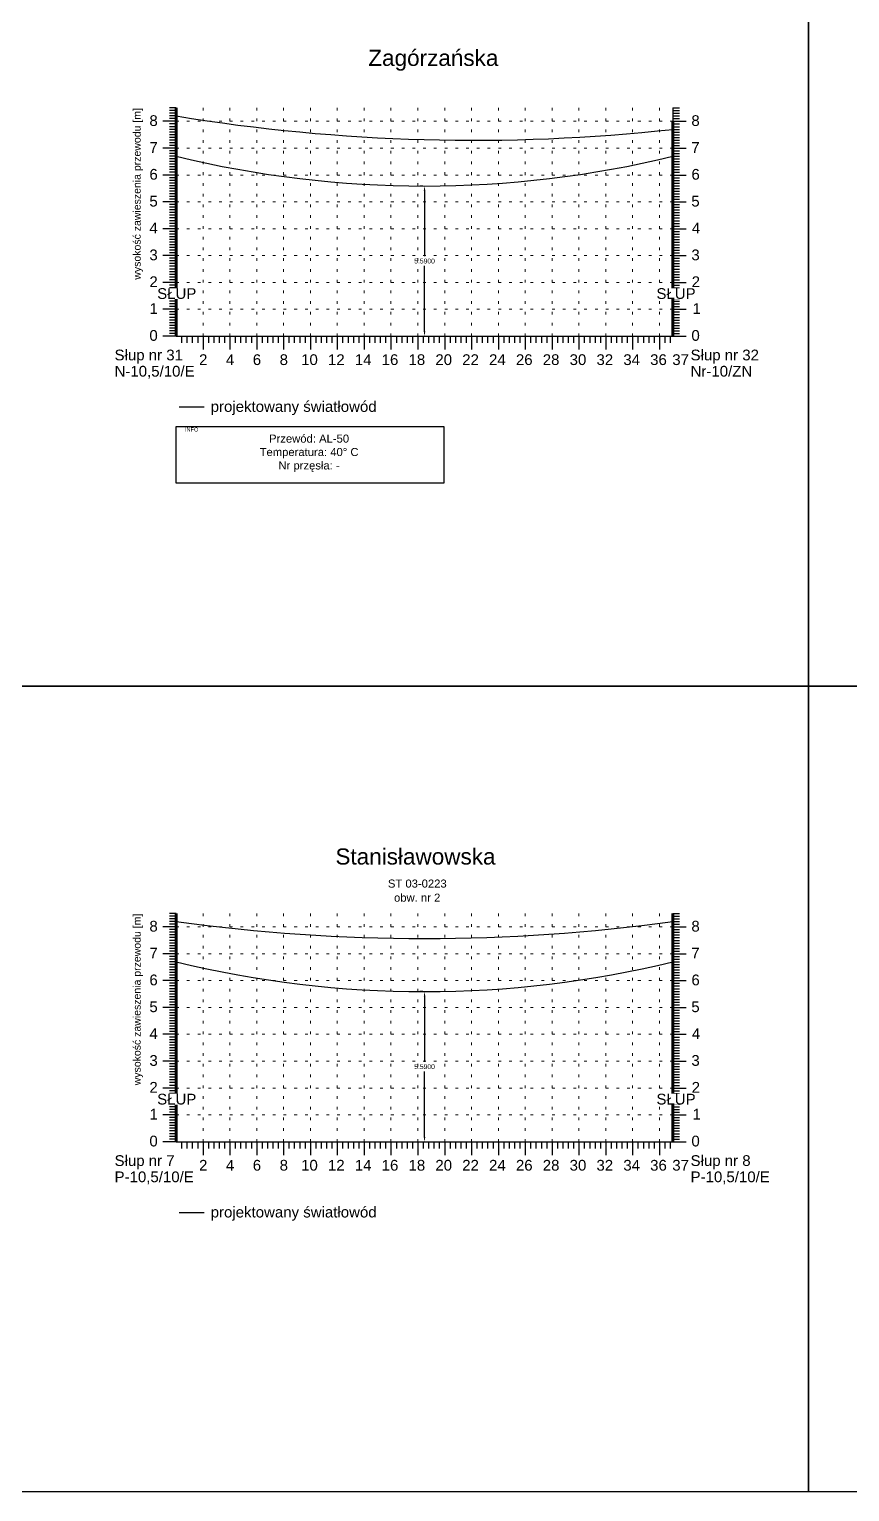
# Model space of a CAD drawing. Header units: metres. Extents: x -155 to 1812, y 681 to 886.
# Drawn here: x 775.5 to 806.1, y 770.5 to 825 of the extents above; entities that cross this region are included whole.
import ezdxf

# ---------------------------------------------------------------- set-up
doc = ezdxf.new("R2010")
doc.units = ezdxf.units.M
doc.header["$MEASUREMENT"] = 0
doc.linetypes.add('ACAD_ISO07W100', pattern=[3, 0, -3])
doc.layers.add('ramka', color=7, linetype='Continuous', plot=False)
doc.styles.get("Standard").update_dxf_attribs({"font": 'arial.ttf'})
doc.dimstyles.get("Standard").update_dxf_attribs({"dimtxt": 0.18, "dimasz": 0.18, "dimexe": 0.18, "dimexo": 0.0625, "dimgap": 0.09, "dimtad": 0, "dimtih": 1, "dimtoh": 1, "dimdec": 4, "dimzin": 0, "dimdsep": 46, "dimtxsty": 'Standard', "dimcen": 0.09, "dimadec": 0, "dimazin": 0, "dimtfac": 1, "dimtdec": 4, "dimtofl": 0, "dimtmove": 0, "dimatfit": 3, "dimfxl": 1, "dimtolj": 1, "dimtzin": 0, "dimarcsym": 0})

# ---------------------------------------------------------------- blocks, each defined once
blk = doc.blocks.new('*D333')
at = {"color": 0, "lineweight": -2}
for p, q in [((790.18, 819.146), (790.062, 819.146)), ((790.242, 818.966), (790.242, 816.533)), ((790.242, 813.736), (790.242, 816.169)), ((783.655, 813.556), (790.422, 813.556))]:
    blk.add_line(p, q, dxfattribs=at)
at = {"color": 0}
for points in [[(790.272, 818.966), (790.212, 818.966), (790.242, 819.146)], [(790.212, 813.736), (790.272, 813.736), (790.242, 813.556)]]:
    blk.add_solid(points, dxfattribs=at)
at = {"layer": 'Defpoints', "color": 0}
for p in [(790.242, 819.146), (783.592, 813.556), (790.242, 813.556)]:
    blk.add_point(p, dxfattribs=at)
at = {"color": 0, "lineweight": 25, "insert": (790.242, 816.351), "char_height": 0.18, "attachment_point": 5}
blk.add_mtext('\\A1;5.5900', dxfattribs=at)
blk = doc.blocks.new('*D348')
at = {"color": 0, "lineweight": -2}
for p, q in [((790.18, 789.146), (790.062, 789.146)), ((790.242, 788.966), (790.242, 786.533)), ((790.242, 783.736), (790.242, 786.169)), ((783.655, 783.556), (790.422, 783.556))]:
    blk.add_line(p, q, dxfattribs=at)
at = {"color": 0}
for points in [[(790.272, 788.966), (790.212, 788.966), (790.242, 789.146)], [(790.212, 783.736), (790.272, 783.736), (790.242, 783.556)]]:
    blk.add_solid(points, dxfattribs=at)
at = {"layer": 'Defpoints', "color": 0}
for p in [(790.242, 789.146), (783.592, 783.556), (790.242, 783.556)]:
    blk.add_point(p, dxfattribs=at)
at = {"color": 0, "lineweight": 25, "insert": (790.242, 786.351), "char_height": 0.18, "attachment_point": 5}
blk.add_mtext('\\A1;5.5900', dxfattribs=at)

msp = doc.modelspace()

# ---------------------------------------------------------------- linework, layer by layer
for p, q in [((780.99239, 822.0561), (780.74239, 822.0561)), ((780.99239, 821.9561), (780.74239, 821.9561)), ((780.99239, 821.8561), (780.74239, 821.8561)), ((780.99239, 822.0561), (780.99239, 813.5561)), ((799.49239, 822.0561), (799.49239, 813.5561)), ((799.49239, 822.0561), (799.74239, 822.0561)), ((799.49239, 821.9561), (799.74239, 821.9561)), ((799.49239, 821.8561), (799.74239, 821.8561)), ((780.99239, 821.5561), (780.49239, 821.5561)), ((780.99239, 821.5561), (780.49239, 821.5561)), ((780.99239, 821.7561), (780.74239, 821.7561)), ((780.99239, 821.6561), (780.74239, 821.6561)), ((780.99239, 821.4561), (780.74239, 821.4561)), ((780.99239, 821.3561), (780.74239, 821.3561)), ((799.49239, 821.7561), (799.74239, 821.7561)), ((799.49239, 821.6561), (799.74239, 821.6561)), ((799.49239, 821.5561), (799.99239, 821.5561)), ((799.49239, 821.5561), (799.99239, 821.5561)), ((799.49239, 821.4561), (799.74239, 821.4561)), ((799.49239, 821.3561), (799.74239, 821.3561)), ((780.99239, 821.2561), (780.74239, 821.2561)), ((780.99239, 821.1561), (780.74239, 821.1561)), ((780.99239, 821.0561), (780.74239, 821.0561)), ((780.99239, 820.9561), (780.74239, 820.9561)), ((780.99239, 820.8561), (780.74239, 820.8561)), ((780.99239, 820.7561), (780.74239, 820.7561)), ((799.49239, 821.2561), (799.74239, 821.2561)), ((799.49239, 821.1561), (799.74239, 821.1561)), ((799.49239, 821.0561), (799.74239, 821.0561)), ((799.49239, 820.9561), (799.74239, 820.9561)), ((799.49239, 820.8561), (799.74239, 820.8561)), ((799.49239, 820.7561), (799.74239, 820.7561)), ((780.99239, 820.5561), (780.49239, 820.5561)), ((780.99239, 820.5561), (780.49239, 820.5561)), ((780.99239, 820.6561), (780.74239, 820.6561)), ((780.99239, 820.4561), (780.74239, 820.4561)), ((780.99239, 820.3561), (780.74239, 820.3561)), ((780.99239, 820.2561), (780.74239, 820.2561)), ((799.49239, 820.6561), (799.74239, 820.6561)), ((799.49239, 820.5561), (799.99239, 820.5561)), ((799.49239, 820.5561), (799.99239, 820.5561)), ((799.49239, 820.4561), (799.74239, 820.4561)), ((799.49239, 820.3561), (799.74239, 820.3561)), ((799.49239, 820.2561), (799.74239, 820.2561)), ((780.99239, 820.1561), (780.74239, 820.1561)), ((780.99239, 820.0561), (780.74239, 820.0561)), ((780.99239, 819.9561), (780.74239, 819.9561)), ((780.99239, 819.8561), (780.74239, 819.8561)), ((780.99239, 819.7561), (780.74239, 819.7561)), ((799.49239, 820.1561), (799.74239, 820.1561)), ((799.49239, 820.0561), (799.74239, 820.0561)), ((799.49239, 819.9561), (799.74239, 819.9561)), ((799.49239, 819.8561), (799.74239, 819.8561)), ((799.49239, 819.7561), (799.74239, 819.7561)), ((780.99239, 819.5561), (780.49239, 819.5561)), ((780.99239, 819.5561), (780.49239, 819.5561)), ((780.99239, 819.6561), (780.74239, 819.6561)), ((780.99239, 819.4561), (780.74239, 819.4561)), ((780.99239, 819.3561), (780.74239, 819.3561)), ((780.99239, 819.2561), (780.74239, 819.2561)), ((780.99239, 819.1561), (780.74239, 819.1561)), ((799.49239, 819.6561), (799.74239, 819.6561)), ((799.49239, 819.5561), (799.99239, 819.5561)), ((799.49239, 819.5561), (799.99239, 819.5561)), ((799.49239, 819.4561), (799.74239, 819.4561)), ((799.49239, 819.3561), (799.74239, 819.3561)), ((799.49239, 819.2561), (799.74239, 819.2561)), ((799.49239, 819.1561), (799.74239, 819.1561)), ((780.99239, 819.0561), (780.74239, 819.0561)), ((780.99239, 818.9561), (780.74239, 818.9561)), ((780.99239, 818.8561), (780.74239, 818.8561)), ((780.99239, 818.7561), (780.74239, 818.7561)), ((780.99239, 818.6561), (780.74239, 818.6561)), ((799.49239, 819.0561), (799.74239, 819.0561)), ((799.49239, 818.9561), (799.74239, 818.9561)), ((799.49239, 818.8561), (799.74239, 818.8561)), ((799.49239, 818.7561), (799.74239, 818.7561)), ((799.49239, 818.6561), (799.74239, 818.6561)), ((780.99239, 818.5561), (780.49239, 818.5561)), ((780.99239, 818.5561), (780.49239, 818.5561)), ((780.99239, 818.4561), (780.74239, 818.4561)), ((780.99239, 818.3561), (780.74239, 818.3561)), ((780.99239, 818.2561), (780.74239, 818.2561)), ((780.99239, 818.1561), (780.74239, 818.1561)), ((780.99239, 818.0561), (780.74239, 818.0561)), ((799.49239, 818.5561), (799.99239, 818.5561)), ((799.49239, 818.5561), (799.99239, 818.5561)), ((799.49239, 818.4561), (799.74239, 818.4561)), ((799.49239, 818.3561), (799.74239, 818.3561)), ((799.49239, 818.2561), (799.74239, 818.2561)), ((799.49239, 818.1561), (799.74239, 818.1561)), ((799.49239, 818.0561), (799.74239, 818.0561)), ((780.99239, 817.5561), (780.49239, 817.5561)), ((780.99239, 817.5561), (780.49239, 817.5561)), ((780.99239, 817.9561), (780.74239, 817.9561)), ((780.99239, 817.8561), (780.74239, 817.8561)), ((780.99239, 817.7561), (780.74239, 817.7561)), ((780.99239, 817.6561), (780.74239, 817.6561)), ((799.49239, 817.9561), (799.74239, 817.9561)), ((799.49239, 817.8561), (799.74239, 817.8561)), ((799.49239, 817.7561), (799.74239, 817.7561)), ((799.49239, 817.6561), (799.74239, 817.6561)), ((799.49239, 817.5561), (799.99239, 817.5561)), ((799.49239, 817.5561), (799.99239, 817.5561)), ((780.99239, 817.4561), (780.74239, 817.4561)), ((780.99239, 817.3561), (780.74239, 817.3561)), ((780.99239, 817.2561), (780.74239, 817.2561)), ((780.99239, 817.1561), (780.74239, 817.1561)), ((780.99239, 817.0561), (780.74239, 817.0561)), ((780.99239, 816.9561), (780.74239, 816.9561)), ((799.49239, 817.4561), (799.74239, 817.4561)), ((799.49239, 817.3561), (799.74239, 817.3561)), ((799.49239, 817.2561), (799.74239, 817.2561)), ((799.49239, 817.1561), (799.74239, 817.1561)), ((799.49239, 817.0561), (799.74239, 817.0561)), ((799.49239, 816.9561), (799.74239, 816.9561)), ((780.99239, 816.5561), (780.49239, 816.5561)), ((780.99239, 816.5561), (780.49239, 816.5561)), ((780.99239, 816.8561), (780.74239, 816.8561)), ((780.99239, 816.7561), (780.74239, 816.7561)), ((780.99239, 816.6561), (780.74239, 816.6561)), ((780.99239, 816.4561), (780.74239, 816.4561)), ((799.49239, 816.8561), (799.74239, 816.8561)), ((799.49239, 816.7561), (799.74239, 816.7561)), ((799.49239, 816.6561), (799.74239, 816.6561)), ((799.49239, 816.5561), (799.99239, 816.5561)), ((799.49239, 816.5561), (799.99239, 816.5561)), ((799.49239, 816.4561), (799.74239, 816.4561)), ((780.99239, 816.3561), (780.74239, 816.3561)), ((780.99239, 816.2561), (780.74239, 816.2561)), ((780.99239, 816.1561), (780.74239, 816.1561)), ((780.99239, 816.0561), (780.74239, 816.0561)), ((780.99239, 815.9561), (780.74239, 815.9561)), ((780.99239, 815.8561), (780.74239, 815.8561)), ((799.49239, 816.3561), (799.74239, 816.3561)), ((799.49239, 816.2561), (799.74239, 816.2561)), ((799.49239, 816.1561), (799.74239, 816.1561)), ((799.49239, 816.0561), (799.74239, 816.0561)), ((799.49239, 815.9561), (799.74239, 815.9561)), ((799.49239, 815.8561), (799.74239, 815.8561)), ((780.99239, 815.5561), (780.49239, 815.5561)), ((780.99239, 815.5561), (780.49239, 815.5561)), ((780.99239, 815.7561), (780.74239, 815.7561)), ((780.99239, 815.6561), (780.74239, 815.6561)), ((780.99239, 815.4561), (780.74239, 815.4561)), ((780.99239, 815.3561), (780.74239, 815.3561)), ((799.49239, 815.7561), (799.74239, 815.7561)), ((799.49239, 815.6561), (799.74239, 815.6561)), ((799.49239, 815.5561), (799.99239, 815.5561)), ((799.49239, 815.5561), (799.99239, 815.5561)), ((799.49239, 815.4561), (799.74239, 815.4561)), ((799.49239, 815.3561), (799.74239, 815.3561)), ((780.99239, 815.2561), (780.74239, 815.2561)), ((780.99239, 815.1561), (780.74239, 815.1561)), ((780.99239, 815.0561), (780.74239, 815.0561)), ((780.99239, 814.9561), (780.74239, 814.9561)), ((780.99239, 814.8561), (780.74239, 814.8561)), ((799.49239, 815.2561), (799.74239, 815.2561)), ((799.49239, 815.1561), (799.74239, 815.1561)), ((799.49239, 815.0561), (799.74239, 815.0561)), ((799.49239, 814.9561), (799.74239, 814.9561)), ((799.49239, 814.8561), (799.74239, 814.8561)), ((780.99239, 814.5561), (780.49239, 814.5561)), ((780.99239, 814.5561), (780.49239, 814.5561)), ((780.99239, 814.7561), (780.74239, 814.7561)), ((780.99239, 814.6561), (780.74239, 814.6561)), ((780.99239, 814.4561), (780.74239, 814.4561)), ((780.99239, 814.3561), (780.74239, 814.3561)), ((780.99239, 814.2561), (780.74239, 814.2561)), ((799.49239, 814.7561), (799.74239, 814.7561)), ((799.49239, 814.6561), (799.74239, 814.6561)), ((799.49239, 814.5561), (799.99239, 814.5561)), ((799.49239, 814.5561), (799.99239, 814.5561)), ((799.49239, 814.4561), (799.74239, 814.4561)), ((799.49239, 814.3561), (799.74239, 814.3561)), ((799.49239, 814.2561), (799.74239, 814.2561)), ((780.99239, 814.1561), (780.74239, 814.1561)), ((780.99239, 814.0561), (780.74239, 814.0561)), ((780.99239, 813.9561), (780.74239, 813.9561)), ((780.99239, 813.8561), (780.74239, 813.8561)), ((780.99239, 813.7561), (780.74239, 813.7561)), ((799.49239, 814.1561), (799.74239, 814.1561)), ((799.49239, 814.0561), (799.74239, 814.0561)), ((799.49239, 813.9561), (799.74239, 813.9561)), ((799.49239, 813.8561), (799.74239, 813.8561)), ((799.49239, 813.7561), (799.74239, 813.7561)), ((780.99239, 813.5561), (780.49239, 813.5561)), ((780.99239, 813.6561), (780.74239, 813.6561)), ((780.99239, 813.5561), (780.74239, 813.5561)), ((780.99239, 813.5561), (799.49239, 813.5561)), ((781.19239, 813.5561), (781.19239, 813.3061)), ((781.39239, 813.5561), (781.39239, 813.3061)), ((781.59239, 813.5561), (781.59239, 813.3061)), ((781.79239, 813.5561), (781.79239, 813.3061)), ((781.99239, 813.5561), (781.99239, 813.0561)), ((782.19239, 813.5561), (782.19239, 813.3061)), ((782.39239, 813.5561), (782.39239, 813.3061)), ((782.59239, 813.5561), (782.59239, 813.3061)), ((782.79239, 813.5561), (782.79239, 813.3061)), ((782.99239, 813.5561), (782.99239, 813.0561)), ((783.19239, 813.5561), (783.19239, 813.3061)), ((783.39239, 813.5561), (783.39239, 813.3061)), ((783.59239, 813.5561), (783.59239, 813.3061)), ((783.79239, 813.5561), (783.79239, 813.3061)), ((783.99239, 813.5561), (783.99239, 813.0561)), ((784.19239, 813.5561), (784.19239, 813.3061)), ((784.39239, 813.5561), (784.39239, 813.3061)), ((784.59239, 813.5561), (784.59239, 813.3061)), ((784.79239, 813.5561), (784.79239, 813.3061)), ((784.99239, 813.5561), (784.99239, 813.0561)), ((785.19239, 813.5561), (785.19239, 813.3061)), ((785.39239, 813.5561), (785.39239, 813.3061)), ((785.59239, 813.5561), (785.59239, 813.3061)), ((785.79239, 813.5561), (785.79239, 813.3061)), ((785.99239, 813.5561), (785.99239, 813.0561)), ((786.19239, 813.5561), (786.19239, 813.3061)), ((786.39239, 813.5561), (786.39239, 813.3061)), ((786.59239, 813.5561), (786.59239, 813.3061)), ((786.79239, 813.5561), (786.79239, 813.3061)), ((786.99239, 813.5561), (786.99239, 813.0561)), ((787.19239, 813.5561), (787.19239, 813.3061)), ((787.39239, 813.5561), (787.39239, 813.3061)), ((787.59239, 813.5561), (787.59239, 813.3061)), ((787.79239, 813.5561), (787.79239, 813.3061)), ((787.99239, 813.5561), (787.99239, 813.0561)), ((788.19239, 813.5561), (788.19239, 813.3061)), ((788.39239, 813.5561), (788.39239, 813.3061)), ((788.59239, 813.5561), (788.59239, 813.3061)), ((788.79239, 813.5561), (788.79239, 813.3061)), ((788.99239, 813.5561), (788.99239, 813.0561)), ((789.19239, 813.5561), (789.19239, 813.3061)), ((789.39239, 813.5561), (789.39239, 813.3061)), ((789.59239, 813.5561), (789.59239, 813.3061)), ((789.79239, 813.5561), (789.79239, 813.3061)), ((789.99239, 813.5561), (789.99239, 813.0561)), ((790.19239, 813.5561), (790.19239, 813.3061)), ((790.39239, 813.5561), (790.39239, 813.3061)), ((790.59239, 813.5561), (790.59239, 813.3061)), ((790.79239, 813.5561), (790.79239, 813.3061)), ((790.99239, 813.5561), (790.99239, 813.0561)), ((791.19239, 813.5561), (791.19239, 813.3061)), ((791.39239, 813.5561), (791.39239, 813.3061)), ((791.59239, 813.5561), (791.59239, 813.3061)), ((791.79239, 813.5561), (791.79239, 813.3061)), ((791.99239, 813.5561), (791.99239, 813.0561)), ((792.19239, 813.5561), (792.19239, 813.3061)), ((792.39239, 813.5561), (792.39239, 813.3061)), ((792.59239, 813.5561), (792.59239, 813.3061)), ((792.79239, 813.5561), (792.79239, 813.3061)), ((792.99239, 813.5561), (792.99239, 813.0561)), ((793.19239, 813.5561), (793.19239, 813.3061)), ((793.39239, 813.5561), (793.39239, 813.3061)), ((793.59239, 813.5561), (793.59239, 813.3061)), ((793.79239, 813.5561), (793.79239, 813.3061)), ((793.99239, 813.5561), (793.99239, 813.0561)), ((794.19239, 813.5561), (794.19239, 813.3061)), ((794.39239, 813.5561), (794.39239, 813.3061)), ((794.59239, 813.5561), (794.59239, 813.3061)), ((794.79239, 813.5561), (794.79239, 813.3061)), ((794.99239, 813.5561), (794.99239, 813.0561)), ((795.19239, 813.5561), (795.19239, 813.3061)), ((795.39239, 813.5561), (795.39239, 813.3061)), ((795.59239, 813.5561), (795.59239, 813.3061)), ((795.79239, 813.5561), (795.79239, 813.3061)), ((795.99239, 813.5561), (795.99239, 813.0561)), ((796.19239, 813.5561), (796.19239, 813.3061)), ((796.39239, 813.5561), (796.39239, 813.3061)), ((796.59239, 813.5561), (796.59239, 813.3061)), ((796.79239, 813.5561), (796.79239, 813.3061)), ((796.99239, 813.5561), (796.99239, 813.0561)), ((797.19239, 813.5561), (797.19239, 813.3061)), ((797.39239, 813.5561), (797.39239, 813.3061)), ((797.59239, 813.5561), (797.59239, 813.3061)), ((797.79239, 813.5561), (797.79239, 813.3061)), ((797.99239, 813.5561), (797.99239, 813.0561)), ((798.19239, 813.5561), (798.19239, 813.3061)), ((798.39239, 813.5561), (798.39239, 813.3061)), ((798.59239, 813.5561), (798.59239, 813.3061)), ((798.79239, 813.5561), (798.79239, 813.3061)), ((798.99239, 813.5561), (798.99239, 813.0561)), ((799.19239, 813.5561), (799.19239, 813.3061)), ((799.39239, 813.5561), (799.39239, 813.3061)), ((799.49239, 813.6561), (799.74239, 813.6561)), ((799.49239, 813.5561), (799.99239, 813.5561)), ((799.49239, 813.5561), (799.74239, 813.5561)), ((780.99239, 792.0561), (780.74239, 792.0561)), ((780.99239, 791.9561), (780.74239, 791.9561)), ((780.99239, 792.0561), (780.99239, 783.5561)), ((799.49239, 792.0561), (799.49239, 783.5561)), ((799.49239, 792.0561), (799.74239, 792.0561)), ((799.49239, 791.9561), (799.74239, 791.9561)), ((780.99239, 791.5561), (780.49239, 791.5561)), ((780.99239, 791.5561), (780.49239, 791.5561)), ((780.99239, 791.8561), (780.74239, 791.8561)), ((780.99239, 791.7561), (780.74239, 791.7561)), ((780.99239, 791.6561), (780.74239, 791.6561)), ((780.99239, 791.4561), (780.74239, 791.4561)), ((780.99239, 791.3561), (780.74239, 791.3561)), ((799.49239, 791.8561), (799.74239, 791.8561)), ((799.49239, 791.7561), (799.74239, 791.7561)), ((799.49239, 791.6561), (799.74239, 791.6561)), ((799.49239, 791.5561), (799.99239, 791.5561)), ((799.49239, 791.5561), (799.99239, 791.5561)), ((799.49239, 791.4561), (799.74239, 791.4561)), ((799.49239, 791.3561), (799.74239, 791.3561)), ((780.99239, 791.2561), (780.74239, 791.2561)), ((780.99239, 791.1561), (780.74239, 791.1561)), ((780.99239, 791.0561), (780.74239, 791.0561)), ((780.99239, 790.9561), (780.74239, 790.9561)), ((780.99239, 790.8561), (780.74239, 790.8561)), ((799.49239, 791.2561), (799.74239, 791.2561)), ((799.49239, 791.1561), (799.74239, 791.1561)), ((799.49239, 791.0561), (799.74239, 791.0561)), ((799.49239, 790.9561), (799.74239, 790.9561)), ((799.49239, 790.8561), (799.74239, 790.8561)), ((780.99239, 790.5561), (780.49239, 790.5561)), ((780.99239, 790.5561), (780.49239, 790.5561)), ((780.99239, 790.7561), (780.74239, 790.7561)), ((780.99239, 790.6561), (780.74239, 790.6561)), ((780.99239, 790.4561), (780.74239, 790.4561)), ((780.99239, 790.3561), (780.74239, 790.3561)), ((780.99239, 790.2561), (780.74239, 790.2561)), ((799.49239, 790.7561), (799.74239, 790.7561)), ((799.49239, 790.6561), (799.74239, 790.6561)), ((799.49239, 790.5561), (799.99239, 790.5561)), ((799.49239, 790.5561), (799.99239, 790.5561)), ((799.49239, 790.4561), (799.74239, 790.4561)), ((799.49239, 790.3561), (799.74239, 790.3561)), ((799.49239, 790.2561), (799.74239, 790.2561)), ((780.99239, 790.1561), (780.74239, 790.1561)), ((780.99239, 790.0561), (780.74239, 790.0561)), ((780.99239, 789.9561), (780.74239, 789.9561)), ((780.99239, 789.8561), (780.74239, 789.8561)), ((780.99239, 789.7561), (780.74239, 789.7561)), ((799.49239, 790.1561), (799.74239, 790.1561)), ((799.49239, 790.0561), (799.74239, 790.0561)), ((799.49239, 789.9561), (799.74239, 789.9561)), ((799.49239, 789.8561), (799.74239, 789.8561)), ((799.49239, 789.7561), (799.74239, 789.7561)), ((780.99239, 789.5561), (780.49239, 789.5561)), ((780.99239, 789.5561), (780.49239, 789.5561)), ((780.99239, 789.6561), (780.74239, 789.6561)), ((780.99239, 789.4561), (780.74239, 789.4561)), ((780.99239, 789.3561), (780.74239, 789.3561)), ((780.99239, 789.2561), (780.74239, 789.2561)), ((799.49239, 789.6561), (799.74239, 789.6561)), ((799.49239, 789.5561), (799.99239, 789.5561)), ((799.49239, 789.5561), (799.99239, 789.5561)), ((799.49239, 789.4561), (799.74239, 789.4561)), ((799.49239, 789.3561), (799.74239, 789.3561)), ((799.49239, 789.2561), (799.74239, 789.2561)), ((780.99239, 789.1561), (780.74239, 789.1561)), ((780.99239, 789.0561), (780.74239, 789.0561)), ((780.99239, 788.9561), (780.74239, 788.9561)), ((780.99239, 788.8561), (780.74239, 788.8561)), ((780.99239, 788.7561), (780.74239, 788.7561)), ((780.99239, 788.6561), (780.74239, 788.6561)), ((799.49239, 789.1561), (799.74239, 789.1561)), ((799.49239, 789.0561), (799.74239, 789.0561)), ((799.49239, 788.9561), (799.74239, 788.9561)), ((799.49239, 788.8561), (799.74239, 788.8561)), ((799.49239, 788.7561), (799.74239, 788.7561)), ((799.49239, 788.6561), (799.74239, 788.6561)), ((780.99239, 788.5561), (780.49239, 788.5561)), ((780.99239, 788.5561), (780.49239, 788.5561)), ((780.99239, 788.4561), (780.74239, 788.4561)), ((780.99239, 788.3561), (780.74239, 788.3561)), ((780.99239, 788.2561), (780.74239, 788.2561)), ((780.99239, 788.1561), (780.74239, 788.1561)), ((799.49239, 788.5561), (799.99239, 788.5561)), ((799.49239, 788.5561), (799.99239, 788.5561)), ((799.49239, 788.4561), (799.74239, 788.4561)), ((799.49239, 788.3561), (799.74239, 788.3561)), ((799.49239, 788.2561), (799.74239, 788.2561)), ((799.49239, 788.1561), (799.74239, 788.1561)), ((780.99239, 787.5561), (780.49239, 787.5561)), ((780.99239, 787.5561), (780.49239, 787.5561)), ((780.99239, 788.0561), (780.74239, 788.0561)), ((780.99239, 787.9561), (780.74239, 787.9561)), ((780.99239, 787.8561), (780.74239, 787.8561)), ((780.99239, 787.7561), (780.74239, 787.7561)), ((780.99239, 787.6561), (780.74239, 787.6561)), ((799.49239, 788.0561), (799.74239, 788.0561)), ((799.49239, 787.9561), (799.74239, 787.9561)), ((799.49239, 787.8561), (799.74239, 787.8561)), ((799.49239, 787.7561), (799.74239, 787.7561)), ((799.49239, 787.6561), (799.74239, 787.6561)), ((799.49239, 787.5561), (799.99239, 787.5561)), ((799.49239, 787.5561), (799.99239, 787.5561)), ((780.99239, 787.4561), (780.74239, 787.4561)), ((780.99239, 787.3561), (780.74239, 787.3561)), ((780.99239, 787.2561), (780.74239, 787.2561)), ((780.99239, 787.1561), (780.74239, 787.1561)), ((780.99239, 787.0561), (780.74239, 787.0561)), ((799.49239, 787.4561), (799.74239, 787.4561)), ((799.49239, 787.3561), (799.74239, 787.3561)), ((799.49239, 787.2561), (799.74239, 787.2561)), ((799.49239, 787.1561), (799.74239, 787.1561)), ((799.49239, 787.0561), (799.74239, 787.0561)), ((780.99239, 786.5561), (780.49239, 786.5561)), ((780.99239, 786.5561), (780.49239, 786.5561)), ((780.99239, 786.9561), (780.74239, 786.9561)), ((780.99239, 786.8561), (780.74239, 786.8561)), ((780.99239, 786.7561), (780.74239, 786.7561)), ((780.99239, 786.6561), (780.74239, 786.6561)), ((780.99239, 786.4561), (780.74239, 786.4561)), ((799.49239, 786.9561), (799.74239, 786.9561)), ((799.49239, 786.8561), (799.74239, 786.8561)), ((799.49239, 786.7561), (799.74239, 786.7561)), ((799.49239, 786.6561), (799.74239, 786.6561)), ((799.49239, 786.5561), (799.99239, 786.5561)), ((799.49239, 786.5561), (799.99239, 786.5561)), ((799.49239, 786.4561), (799.74239, 786.4561)), ((780.99239, 786.3561), (780.74239, 786.3561)), ((780.99239, 786.2561), (780.74239, 786.2561)), ((780.99239, 786.1561), (780.74239, 786.1561)), ((780.99239, 786.0561), (780.74239, 786.0561)), ((780.99239, 785.9561), (780.74239, 785.9561)), ((799.49239, 786.3561), (799.74239, 786.3561)), ((799.49239, 786.2561), (799.74239, 786.2561)), ((799.49239, 786.1561), (799.74239, 786.1561)), ((799.49239, 786.0561), (799.74239, 786.0561)), ((799.49239, 785.9561), (799.74239, 785.9561)), ((780.99239, 785.5561), (780.49239, 785.5561)), ((780.99239, 785.5561), (780.49239, 785.5561)), ((780.99239, 785.8561), (780.74239, 785.8561)), ((780.99239, 785.7561), (780.74239, 785.7561)), ((780.99239, 785.6561), (780.74239, 785.6561)), ((780.99239, 785.4561), (780.74239, 785.4561)), ((780.99239, 785.3561), (780.74239, 785.3561)), ((799.49239, 785.8561), (799.74239, 785.8561)), ((799.49239, 785.7561), (799.74239, 785.7561)), ((799.49239, 785.6561), (799.74239, 785.6561)), ((799.49239, 785.5561), (799.99239, 785.5561)), ((799.49239, 785.5561), (799.99239, 785.5561)), ((799.49239, 785.4561), (799.74239, 785.4561)), ((799.49239, 785.3561), (799.74239, 785.3561)), ((780.99239, 785.2561), (780.74239, 785.2561)), ((780.99239, 785.1561), (780.74239, 785.1561)), ((780.99239, 785.0561), (780.74239, 785.0561)), ((780.99239, 784.9561), (780.74239, 784.9561)), ((780.99239, 784.8561), (780.74239, 784.8561)), ((799.49239, 785.2561), (799.74239, 785.2561)), ((799.49239, 785.1561), (799.74239, 785.1561)), ((799.49239, 785.0561), (799.74239, 785.0561)), ((799.49239, 784.9561), (799.74239, 784.9561)), ((799.49239, 784.8561), (799.74239, 784.8561)), ((780.99239, 784.5561), (780.49239, 784.5561)), ((780.99239, 784.5561), (780.49239, 784.5561)), ((780.99239, 784.7561), (780.74239, 784.7561)), ((780.99239, 784.6561), (780.74239, 784.6561)), ((780.99239, 784.4561), (780.74239, 784.4561)), ((780.99239, 784.3561), (780.74239, 784.3561)), ((799.49239, 784.7561), (799.74239, 784.7561)), ((799.49239, 784.6561), (799.74239, 784.6561)), ((799.49239, 784.5561), (799.99239, 784.5561)), ((799.49239, 784.5561), (799.99239, 784.5561)), ((799.49239, 784.4561), (799.74239, 784.4561)), ((799.49239, 784.3561), (799.74239, 784.3561)), ((780.99239, 784.2561), (780.74239, 784.2561)), ((780.99239, 784.1561), (780.74239, 784.1561)), ((780.99239, 784.0561), (780.74239, 784.0561)), ((780.99239, 783.9561), (780.74239, 783.9561)), ((780.99239, 783.8561), (780.74239, 783.8561)), ((780.99239, 783.7561), (780.74239, 783.7561)), ((799.49239, 784.2561), (799.74239, 784.2561)), ((799.49239, 784.1561), (799.74239, 784.1561)), ((799.49239, 784.0561), (799.74239, 784.0561)), ((799.49239, 783.9561), (799.74239, 783.9561)), ((799.49239, 783.8561), (799.74239, 783.8561)), ((799.49239, 783.7561), (799.74239, 783.7561)), ((780.99239, 783.5561), (780.49239, 783.5561)), ((780.99239, 783.6561), (780.74239, 783.6561)), ((780.99239, 783.5561), (780.74239, 783.5561)), ((780.99239, 783.5561), (799.49239, 783.5561)), ((781.19239, 783.5561), (781.19239, 783.3061)), ((781.39239, 783.5561), (781.39239, 783.3061)), ((781.59239, 783.5561), (781.59239, 783.3061)), ((781.79239, 783.5561), (781.79239, 783.3061)), ((781.99239, 783.5561), (781.99239, 783.0561)), ((782.19239, 783.5561), (782.19239, 783.3061)), ((782.39239, 783.5561), (782.39239, 783.3061)), ((782.59239, 783.5561), (782.59239, 783.3061)), ((782.79239, 783.5561), (782.79239, 783.3061)), ((782.99239, 783.5561), (782.99239, 783.0561)), ((783.19239, 783.5561), (783.19239, 783.3061)), ((783.39239, 783.5561), (783.39239, 783.3061)), ((783.59239, 783.5561), (783.59239, 783.3061)), ((783.79239, 783.5561), (783.79239, 783.3061)), ((783.99239, 783.5561), (783.99239, 783.0561)), ((784.19239, 783.5561), (784.19239, 783.3061)), ((784.39239, 783.5561), (784.39239, 783.3061)), ((784.59239, 783.5561), (784.59239, 783.3061)), ((784.79239, 783.5561), (784.79239, 783.3061)), ((784.99239, 783.5561), (784.99239, 783.0561)), ((785.19239, 783.5561), (785.19239, 783.3061)), ((785.39239, 783.5561), (785.39239, 783.3061)), ((785.59239, 783.5561), (785.59239, 783.3061)), ((785.79239, 783.5561), (785.79239, 783.3061)), ((785.99239, 783.5561), (785.99239, 783.0561)), ((786.19239, 783.5561), (786.19239, 783.3061)), ((786.39239, 783.5561), (786.39239, 783.3061)), ((786.59239, 783.5561), (786.59239, 783.3061)), ((786.79239, 783.5561), (786.79239, 783.3061)), ((786.99239, 783.5561), (786.99239, 783.0561)), ((787.19239, 783.5561), (787.19239, 783.3061)), ((787.39239, 783.5561), (787.39239, 783.3061)), ((787.59239, 783.5561), (787.59239, 783.3061)), ((787.79239, 783.5561), (787.79239, 783.3061)), ((787.99239, 783.5561), (787.99239, 783.0561)), ((788.19239, 783.5561), (788.19239, 783.3061)), ((788.39239, 783.5561), (788.39239, 783.3061)), ((788.59239, 783.5561), (788.59239, 783.3061)), ((788.79239, 783.5561), (788.79239, 783.3061)), ((788.99239, 783.5561), (788.99239, 783.0561)), ((789.19239, 783.5561), (789.19239, 783.3061)), ((789.39239, 783.5561), (789.39239, 783.3061)), ((789.59239, 783.5561), (789.59239, 783.3061)), ((789.79239, 783.5561), (789.79239, 783.3061)), ((789.99239, 783.5561), (789.99239, 783.0561)), ((790.19239, 783.5561), (790.19239, 783.3061)), ((790.39239, 783.5561), (790.39239, 783.3061)), ((790.59239, 783.5561), (790.59239, 783.3061)), ((790.79239, 783.5561), (790.79239, 783.3061)), ((790.99239, 783.5561), (790.99239, 783.0561)), ((791.19239, 783.5561), (791.19239, 783.3061)), ((791.39239, 783.5561), (791.39239, 783.3061)), ((791.59239, 783.5561), (791.59239, 783.3061)), ((791.79239, 783.5561), (791.79239, 783.3061)), ((791.99239, 783.5561), (791.99239, 783.0561)), ((792.19239, 783.5561), (792.19239, 783.3061)), ((792.39239, 783.5561), (792.39239, 783.3061)), ((792.59239, 783.5561), (792.59239, 783.3061)), ((792.79239, 783.5561), (792.79239, 783.3061)), ((792.99239, 783.5561), (792.99239, 783.0561)), ((793.19239, 783.5561), (793.19239, 783.3061)), ((793.39239, 783.5561), (793.39239, 783.3061)), ((793.59239, 783.5561), (793.59239, 783.3061)), ((793.79239, 783.5561), (793.79239, 783.3061)), ((793.99239, 783.5561), (793.99239, 783.0561)), ((794.19239, 783.5561), (794.19239, 783.3061)), ((794.39239, 783.5561), (794.39239, 783.3061)), ((794.59239, 783.5561), (794.59239, 783.3061)), ((794.79239, 783.5561), (794.79239, 783.3061)), ((794.99239, 783.5561), (794.99239, 783.0561)), ((795.19239, 783.5561), (795.19239, 783.3061)), ((795.39239, 783.5561), (795.39239, 783.3061)), ((795.59239, 783.5561), (795.59239, 783.3061)), ((795.79239, 783.5561), (795.79239, 783.3061)), ((795.99239, 783.5561), (795.99239, 783.0561)), ((796.19239, 783.5561), (796.19239, 783.3061)), ((796.39239, 783.5561), (796.39239, 783.3061)), ((796.59239, 783.5561), (796.59239, 783.3061)), ((796.79239, 783.5561), (796.79239, 783.3061)), ((796.99239, 783.5561), (796.99239, 783.0561)), ((797.19239, 783.5561), (797.19239, 783.3061)), ((797.39239, 783.5561), (797.39239, 783.3061)), ((797.59239, 783.5561), (797.59239, 783.3061)), ((797.79239, 783.5561), (797.79239, 783.3061)), ((797.99239, 783.5561), (797.99239, 783.0561)), ((798.19239, 783.5561), (798.19239, 783.3061)), ((798.39239, 783.5561), (798.39239, 783.3061)), ((798.59239, 783.5561), (798.59239, 783.3061)), ((798.79239, 783.5561), (798.79239, 783.3061)), ((798.99239, 783.5561), (798.99239, 783.0561)), ((799.19239, 783.5561), (799.19239, 783.3061)), ((799.39239, 783.5561), (799.39239, 783.3061)), ((799.49239, 783.6561), (799.74239, 783.6561)), ((799.49239, 783.5561), (799.99239, 783.5561)), ((799.49239, 783.5561), (799.74239, 783.5561))]:
    msp.add_line(p, q)
at = {"lineweight": 100}
for p, q in [((780.99239, 822.0561), (780.99239, 813.5561)), ((799.49239, 821.5561), (799.49239, 813.5561)), ((780.99239, 792.0561), (780.99239, 783.5561)), ((799.49239, 792.0561), (799.49239, 783.5561))]:
    msp.add_line(p, q, dxfattribs=at)
at = {"linetype": 'ACAD_ISO07W100', "lineweight": 15, "ltscale": 0.1}
for p, q in [((781.99239, 813.5561), (781.99239, 822.0561)), ((782.99239, 813.5561), (782.99239, 822.0561)), ((783.99239, 813.5561), (783.99239, 822.0561)), ((784.99239, 813.5561), (784.99239, 822.0561)), ((785.99239, 813.5561), (785.99239, 822.0561)), ((786.99239, 813.5561), (786.99239, 822.0561)), ((787.99239, 813.5561), (787.99239, 822.0561)), ((788.99239, 813.5561), (788.99239, 822.0561)), ((789.99239, 813.5561), (789.99239, 822.0561)), ((790.99239, 813.5561), (790.99239, 822.0561)), ((791.99239, 813.5561), (791.99239, 822.0561)), ((792.99239, 813.5561), (792.99239, 822.0561)), ((793.99239, 813.5561), (793.99239, 822.0561)), ((794.99239, 813.5561), (794.99239, 822.0561)), ((795.99239, 813.5561), (795.99239, 822.0561)), ((796.99239, 813.5561), (796.99239, 822.0561)), ((797.99239, 813.5561), (797.99239, 822.0561)), ((798.99239, 813.5561), (798.99239, 822.0561)), ((799.49239, 813.5561), (799.49239, 822.0561)), ((780.99239, 821.5561), (799.49239, 821.5561)), ((780.99239, 820.5561), (799.49239, 820.5561)), ((780.99239, 819.5561), (799.49239, 819.5561)), ((780.99239, 818.5561), (799.49239, 818.5561)), ((780.99239, 817.5561), (799.49239, 817.5561)), ((780.99239, 816.5561), (799.49239, 816.5561)), ((780.99239, 815.5561), (799.49239, 815.5561)), ((780.99239, 814.5561), (799.49239, 814.5561)), ((780.99239, 813.5561), (799.49239, 813.5561)), ((781.99239, 783.5561), (781.99239, 792.0561)), ((782.99239, 783.5561), (782.99239, 792.0561)), ((783.99239, 783.5561), (783.99239, 792.0561)), ((784.99239, 783.5561), (784.99239, 792.0561)), ((785.99239, 783.5561), (785.99239, 792.0561)), ((786.99239, 783.5561), (786.99239, 792.0561)), ((787.99239, 783.5561), (787.99239, 792.0561)), ((788.99239, 783.5561), (788.99239, 792.0561)), ((789.99239, 783.5561), (789.99239, 792.0561)), ((790.99239, 783.5561), (790.99239, 792.0561)), ((791.99239, 783.5561), (791.99239, 792.0561)), ((792.99239, 783.5561), (792.99239, 792.0561)), ((793.99239, 783.5561), (793.99239, 792.0561)), ((794.99239, 783.5561), (794.99239, 792.0561)), ((795.99239, 783.5561), (795.99239, 792.0561)), ((796.99239, 783.5561), (796.99239, 792.0561)), ((797.99239, 783.5561), (797.99239, 792.0561)), ((798.99239, 783.5561), (798.99239, 792.0561)), ((799.49239, 783.5561), (799.49239, 792.0561)), ((780.99239, 791.5561), (799.49239, 791.5561)), ((780.99239, 790.5561), (799.49239, 790.5561)), ((780.99239, 789.5561), (799.49239, 789.5561)), ((780.99239, 788.5561), (799.49239, 788.5561)), ((780.99239, 787.5561), (799.49239, 787.5561)), ((780.99239, 786.5561), (799.49239, 786.5561)), ((780.99239, 785.5561), (799.49239, 785.5561)), ((780.99239, 784.5561), (799.49239, 784.5561)), ((780.99239, 783.5561), (799.49239, 783.5561))]:
    msp.add_line(p, q, dxfattribs=at)
at = {"color": 3, "lineweight": 25}
for p, q in [((781.09794, 810.92588), (782.02853, 810.92588)), ((781.09794, 780.92588), (782.02853, 780.92588))]:
    msp.add_line(p, q, dxfattribs=at)
at = {"lineweight": 25}
for p, q in [((780.99239, 810.18539), (790.96327, 810.18539)), ((780.99239, 808.08226), (780.99239, 810.18539)), ((790.96327, 810.18539), (790.96327, 808.08226)), ((790.96327, 808.08226), (780.99239, 808.08226))]:
    msp.add_line(p, q, dxfattribs=at)
for points in [[(774.54271, 830.52182), (804.54271, 830.52182), (804.54271, 800.52182), (774.54271, 800.52182), (774.54271, 830.52182)], [(804.54271, 830.52182), (834.54271, 830.52182), (834.54271, 800.52182), (804.54271, 800.52182), (804.54271, 830.52182)], [(774.54271, 800.52182), (804.54271, 800.52182), (804.54271, 770.52182), (774.54271, 770.52182), (774.54271, 800.52182)], [(804.54271, 800.52182), (834.54271, 800.52182), (834.54271, 770.52182), (804.54271, 770.52182), (804.54271, 800.52182)]]:
    msp.add_lwpolyline(points, dxfattribs=at)
at = {"lineweight": 30}
for centre, radius, start, end in [((792.07053, 889.14745), 68.29582, 260.6649067, 276.2387779), ((790.24239, 859.34785), 68.22175, 262.20742, 277.79258)]:
    msp.add_arc(centre, radius, start, end, dxfattribs=at)
at = {"color": 3, "lineweight": 30}
for centre in [(790.24239, 858.24277), (790.24239, 828.24277)]:
    msp.add_arc(centre, 39.09667, 256.314453, 283.685547, dxfattribs=at)
at = {"layer": 'ramka'}
for p, q in [((780.99239, 813.5561), (789.74239, 813.5561)), ((780.99239, 813.5561), (789.74239, 813.5561)), ((780.99239, 813.5561), (790.24239, 813.5561)), ((780.99239, 783.5561), (789.74239, 783.5561)), ((780.99239, 783.5561), (789.74239, 783.5561)), ((780.99239, 783.5561), (790.24239, 783.5561))]:
    msp.add_line(p, q, dxfattribs=at)

# ---------------------------------------------------------------- texts
for s, height, p in [('Zagórzańska', 0.6, (788.14755, 823.61854)), ('8', 0.4, (779.99513, 821.38201)), ('8', 0.4, (800.18078, 821.38201)), ('7', 0.4, (779.99513, 820.38201)), ('7', 0.4, (800.17778, 820.38201)), ('6', 0.4, (779.99513, 819.38201)), ('6', 0.4, (800.18351, 819.38201)), ('5', 0.4, (779.99513, 818.38201)), ('5', 0.4, (800.17805, 818.38201)), ('4', 0.4, (779.99513, 817.38201)), ('4', 0.4, (800.19879, 817.38201)), ('3', 0.4, (779.99513, 816.38201)), ('3', 0.4, (800.18078, 816.38201)), ('2', 0.4, (779.99513, 815.38201)), ('2', 0.4, (800.19197, 815.38201)), ('1', 0.4, (779.99513, 814.38201)), ('1', 0.4, (800.22062, 814.38201)), ('0', 0.4, (779.99513, 813.38201)), ('0', 0.4, (800.18242, 813.38201)), ('Słup nr 31', 0.4, (778.69714, 812.65418)), ('2', 0.4, (781.84557, 812.48042)), ('4', 0.4, (782.84557, 812.48042)), ('6', 0.4, (783.84557, 812.48042)), ('8', 0.4, (784.84557, 812.48042)), ('10', 0.4, (785.64557, 812.48042)), ('12', 0.4, (786.64557, 812.48042)), ('14', 0.4, (787.64557, 812.48042)), ('16', 0.4, (788.64557, 812.48042)), ('18', 0.4, (789.64557, 812.48042)), ('20', 0.4, (790.64557, 812.48042)), ('22', 0.4, (791.64557, 812.48042)), ('24', 0.4, (792.64557, 812.48042)), ('26', 0.4, (793.64557, 812.48042)), ('28', 0.4, (794.64557, 812.48042)), ('30', 0.4, (795.64557, 812.48042)), ('32', 0.4, (796.64557, 812.48042)), ('34', 0.4, (797.64557, 812.48042)), ('36', 0.4, (798.64557, 812.48042)), ('37', 0.4, (799.46923, 812.48042)), ('Słup nr 32', 0.4, (800.15034, 812.65418)), ('N-10,5/10/E', 0.4, (778.69714, 812.0493)), ('Nr-10/ZN', 0.4, (800.15034, 812.0493)), ('projektowany światłowód', 0.4, (782.27729, 810.73612)), ('Stanisławowska', 0.6, (786.92338, 793.87821)), ('ST 03-0223', 0.3, (788.87773, 793.02004)), ('obw. nr 2', 0.3, (789.10589, 792.49563)), ('8', 0.4, (779.99513, 791.38201)), ('8', 0.4, (800.18078, 791.38201)), ('7', 0.4, (779.99513, 790.38201)), ('7', 0.4, (800.17778, 790.38201)), ('6', 0.4, (779.99513, 789.38201)), ('6', 0.4, (800.18351, 789.38201)), ('5', 0.4, (779.99513, 788.38201)), ('5', 0.4, (800.17805, 788.38201)), ('4', 0.4, (779.99513, 787.38201)), ('4', 0.4, (800.19879, 787.38201)), ('3', 0.4, (779.99513, 786.38201)), ('3', 0.4, (800.18078, 786.38201)), ('2', 0.4, (779.99513, 785.38201)), ('2', 0.4, (800.19197, 785.38201)), ('1', 0.4, (779.99513, 784.38201)), ('1', 0.4, (800.22062, 784.38201)), ('0', 0.4, (779.99513, 783.38201)), ('0', 0.4, (800.18242, 783.38201)), ('Słup nr 7', 0.4, (778.69714, 782.65418)), ('2', 0.4, (781.84557, 782.48042)), ('4', 0.4, (782.84557, 782.48042)), ('6', 0.4, (783.84557, 782.48042)), ('8', 0.4, (784.84557, 782.48042)), ('10', 0.4, (785.64557, 782.48042)), ('12', 0.4, (786.64557, 782.48042)), ('14', 0.4, (787.64557, 782.48042)), ('16', 0.4, (788.64557, 782.48042)), ('18', 0.4, (789.64557, 782.48042)), ('20', 0.4, (790.64557, 782.48042)), ('22', 0.4, (791.64557, 782.48042)), ('24', 0.4, (792.64557, 782.48042)), ('26', 0.4, (793.64557, 782.48042)), ('28', 0.4, (794.64557, 782.48042)), ('30', 0.4, (795.64557, 782.48042)), ('32', 0.4, (796.64557, 782.48042)), ('34', 0.4, (797.64557, 782.48042)), ('36', 0.4, (798.64557, 782.48042)), ('37', 0.4, (799.46923, 782.48042)), ('Słup nr 8', 0.4, (800.15034, 782.65418)), ('P-10,5/10/E', 0.4, (778.69714, 782.0493)), ('P-10,5/10/E', 0.4, (800.15034, 782.0493)), ('projektowany światłowód', 0.4, (782.27729, 780.73612))]:
    msp.add_text(s, height=height).set_placement(p)
at = {"lineweight": 25}
msp.add_text('INFO', height=0.15, dxfattribs=at).set_placement((781.32041, 810.00439))
at = {"lineweight": 25, "insert": (785.94152, 809.19544), "char_height": 0.3, "attachment_point": 5}
msp.add_mtext_dynamic_manual_height_columns('\\pxqc;Przewód: AL-50\\PTemperatura: 40%%D C\\PNr przęsła: - ', width=9.8982731, gutter_width=2, heights=[2.4489], dxfattribs=at)

# ---------------------------------------------------------------- dimensions: what is measured, and where the dimension line sits
at = {"lineweight": 25}
for base, p1, p2, picture, middle in [((790.24239, 813.5561), (790.24239, 819.1461), (783.59239, 813.5561), '*D333', (790.24239, 816.3511)), ((790.24239, 783.5561), (790.24239, 789.1461), (783.59239, 783.5561), '*D348', (790.24239, 786.3511))]:
    dim = msp.add_linear_dim(base=base, p1=p1, p2=p2, angle=90, dimstyle='Standard', dxfattribs=at)
    dim.commit()
    dim.dimension.update_dxf_attribs({"geometry": picture, "text_midpoint": middle})

# ---------------------------------------------------------------- next in the draw order: texts
at = {"lineweight": 18, "char_height": 0.28, "attachment_point": 1, "rotation": 90, "bg_fill": 3, "box_fill_scale": 1, "bg_fill_color": 256, "bg_fill_transparency": 0}
for insert in [(779.38962, 815.65821), (779.38962, 785.65821)]:
    msp.add_mtext_dynamic_manual_height_columns('wysokość zawieszenia przewodu [m]', width=9.2804774, gutter_width=2, heights=[-0.36385], dxfattribs=dict(at, insert=insert))
at = {"lineweight": 18, "char_height": 0.4, "attachment_point": 1, "bg_fill": 3, "box_fill_scale": 1, "bg_fill_color": 256, "bg_fill_transparency": 0}
for insert in [(780.28429, 815.3423), (798.87917, 815.3423), (780.28429, 785.3423), (798.87917, 785.3423)]:
    msp.add_mtext_dynamic_manual_height_columns('SŁUP', width=1.5368437, gutter_width=2, heights=[-0.41364], dxfattribs=dict(at, insert=insert))

doc.saveas('drawing.dxf')
